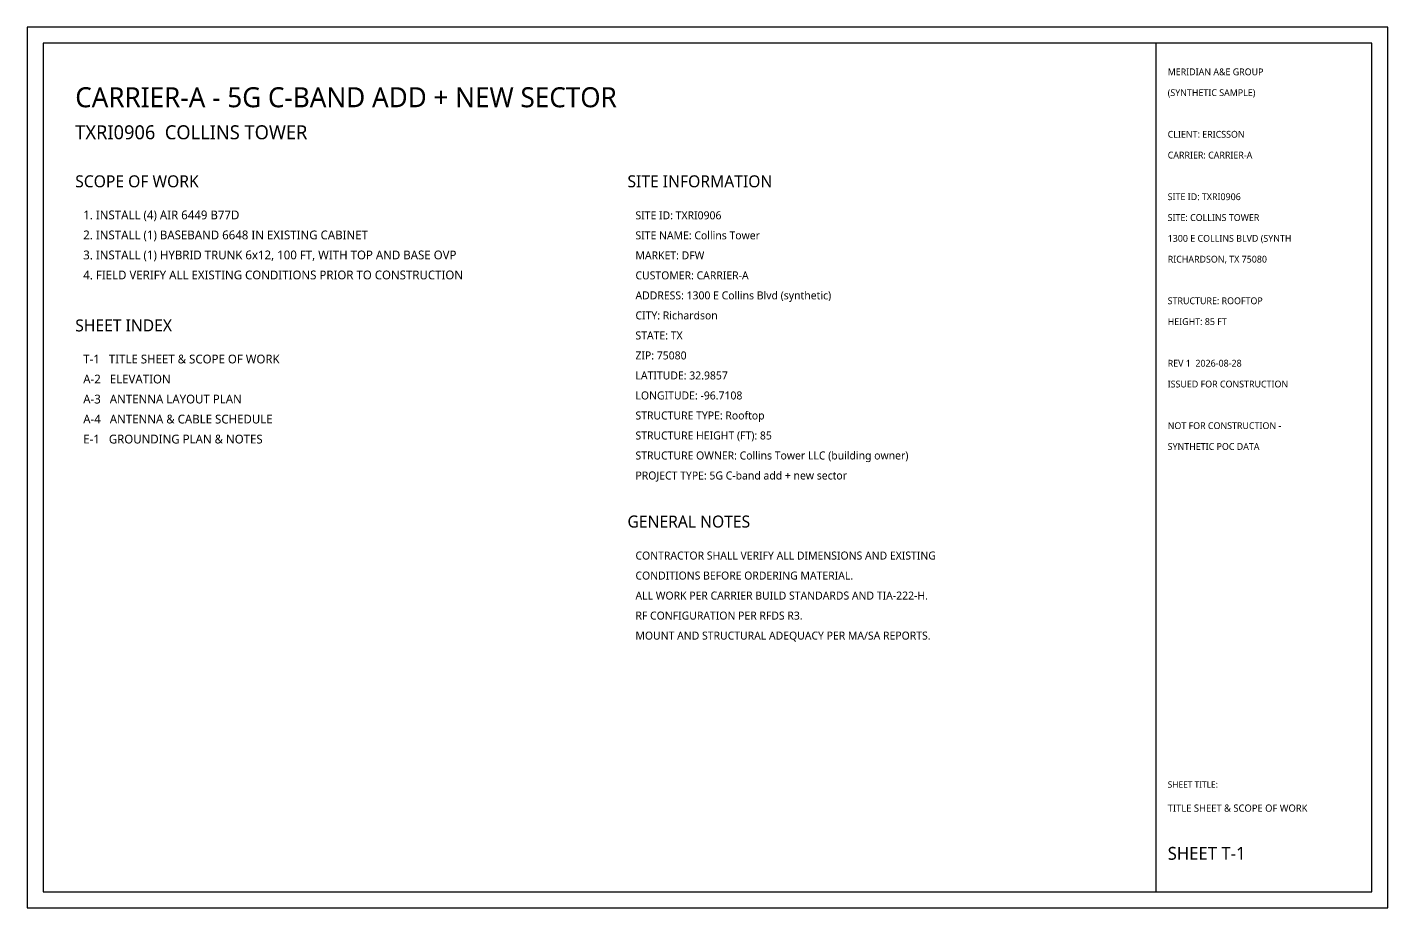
# Model space of a CAD drawing. Extents: x 0 to 1940, y 0 to 220.
# Drawn here: x 0 to 340, y 0 to 220 of the extents above; entities that cross this region are included whole.
import ezdxf

# ---------------------------------------------------------------- set-up
doc = ezdxf.new("R2010")
doc.units = 0
for name, color, linetype in [('A-BORDER', 7, 'Continuous'), ('A-TEXT', 7, 'Continuous'), ('A-TITLE', 7, 'Continuous')]:
    doc.layers.add(name, color=color, linetype=linetype)
doc.styles.add('OpenSans', font='OpenSans-Regular.ttf')

msp = doc.modelspace()

# ---------------------------------------------------------------- linework, layer by layer
at = {"layer": 'A-BORDER'}
for points in [[(0, 0), (340, 0), (340, 220), (0, 220)], [(4, 4), (336, 4), (336, 216), (4, 216)]]:
    msp.add_lwpolyline(points, close=True, dxfattribs=at)
at = {"layer": 'A-TITLE'}
msp.add_lwpolyline([(282, 4), (336, 4), (336, 216), (282, 216)], close=True, dxfattribs=at)

# ---------------------------------------------------------------- texts
at = {"layer": 'A-TEXT', "style": 'OpenSans'}
for s, height, p in [('CARRIER-A - 5G C-BAND ADD + NEW SECTOR', 5, (12, 200)), ('TXRI0906  COLLINS TOWER', 3.5, (12, 192)), ('SCOPE OF WORK', 3, (12, 180)), ('SITE INFORMATION', 3, (150, 180)), ('1. INSTALL (4) AIR 6449 B77D', 2.2, (14, 172)), ('SITE ID: TXRI0906', 2, (152, 172)), ('2. INSTALL (1) BASEBAND 6648 IN EXISTING CABINET', 2.2, (14, 167)), ('SITE NAME: Collins Tower', 2, (152, 167)), ('3. INSTALL (1) HYBRID TRUNK 6x12, 100 FT, WITH TOP AND BASE OVP', 2.2, (14, 162)), ('MARKET: DFW', 2, (152, 162)), ('4. FIELD VERIFY ALL EXISTING CONDITIONS PRIOR TO CONSTRUCTION', 2.2, (14, 157)), ('CUSTOMER: CARRIER-A', 2, (152, 157)), ('ADDRESS: 1300 E Collins Blvd (synthetic)', 2, (152, 152)), ('SHEET INDEX', 3, (12, 144)), ('CITY: Richardson', 2, (152, 147)), ('STATE: TX', 2, (152, 142)), ('T-1   TITLE SHEET & SCOPE OF WORK', 2.2, (14, 136)), ('ZIP: 75080', 2, (152, 137)), ('A-2   ELEVATION', 2.2, (14, 131)), ('LATITUDE: 32.9857', 2, (152, 132)), ('A-3   ANTENNA LAYOUT PLAN', 2.2, (14, 126)), ('LONGITUDE: -96.7108', 2, (152, 127)), ('A-4   ANTENNA & CABLE SCHEDULE', 2.2, (14, 121)), ('STRUCTURE TYPE: Rooftop', 2, (152, 122)), ('STRUCTURE HEIGHT (FT): 85', 2, (152, 117)), ('E-1   GROUNDING PLAN & NOTES', 2.2, (14, 116)), ('STRUCTURE OWNER: Collins Tower LLC (building owner)', 2, (152, 112)), ('PROJECT TYPE: 5G C-band add + new sector', 2, (152, 107)), ('GENERAL NOTES', 3, (150, 95)), ('CONTRACTOR SHALL VERIFY ALL DIMENSIONS AND EXISTING', 2, (152, 87)), ('CONDITIONS BEFORE ORDERING MATERIAL.', 2, (152, 82)), ('ALL WORK PER CARRIER BUILD STANDARDS AND TIA-222-H.', 2, (152, 77)), ('RF CONFIGURATION PER RFDS R3.', 2, (152, 72)), ('MOUNT AND STRUCTURAL ADEQUACY PER MA/SA REPORTS.', 2, (152, 67))]:
    msp.add_text(s, height=height, dxfattribs=at).set_placement(p)
at = {"layer": 'A-TITLE', "style": 'OpenSans'}
for s, height, p in [('MERIDIAN A&E GROUP', 1.7, (285, 208)), ('(SYNTHETIC SAMPLE)', 1.7, (285, 202.8)), ('CLIENT: ERICSSON', 1.7, (285, 192.4)), ('CARRIER: CARRIER-A', 1.7, (285, 187.2)), ('SITE ID: TXRI0906', 1.7, (285, 176.8)), ('SITE: COLLINS TOWER', 1.7, (285, 171.6)), ('1300 E COLLINS BLVD (SYNTH', 1.7, (285, 166.4)), ('RICHARDSON, TX 75080', 1.7, (285, 161.2)), ('STRUCTURE: ROOFTOP', 1.7, (285, 150.8)), ('HEIGHT: 85 FT', 1.7, (285, 145.6)), ('REV 1  2026-08-28', 1.7, (285, 135.2)), ('ISSUED FOR CONSTRUCTION', 1.7, (285, 130)), ('NOT FOR CONSTRUCTION -', 1.7, (285, 119.6)), ('SYNTHETIC POC DATA', 1.7, (285, 114.4)), ('SHEET TITLE:', 1.6, (285, 30)), ('TITLE SHEET & SCOPE OF WORK', 1.8, (285, 24)), ('SHEET T-1', 3.2, (285, 12))]:
    msp.add_text(s, height=height, dxfattribs=at).set_placement(p)

doc.saveas('drawing.dxf')
